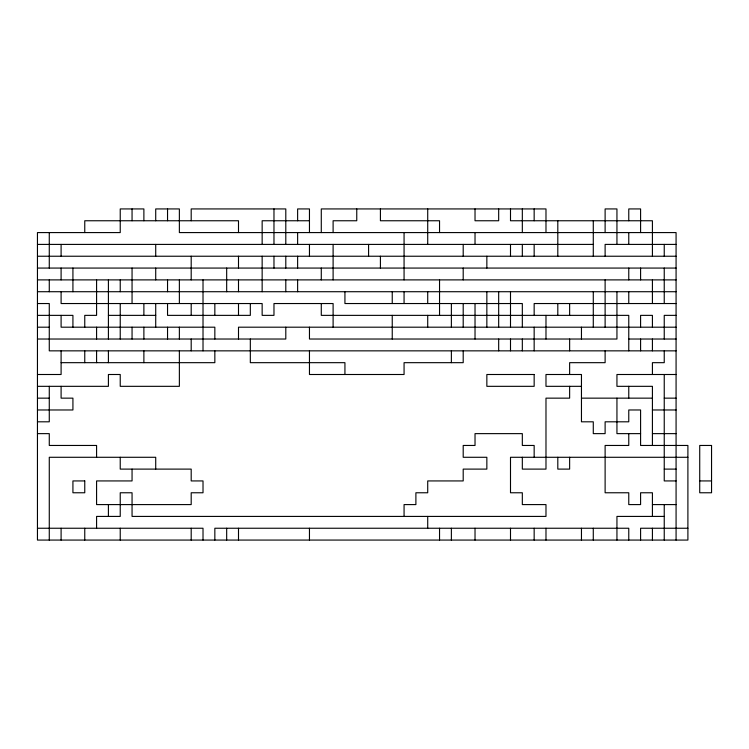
<?xml version="1.0" encoding="UTF-8"?>
<svg xmlns="http://www.w3.org/2000/svg" width="749" height="749" viewBox="0 0 749 749"><rect width="100%" height="100%" fill="white"/><g stroke="black" fill="none" stroke-linecap="round" stroke-linejoin="round"><path stroke-width="1.12" d="M309.459 220.758L262.15 220.758L262.15 244.408M37.45 244.408L593.283 244.408M676.075 244.408L605.117 244.408L605.117 256.233M37.45 256.233L676.075 256.233M37.45 268.067L676.075 268.067M37.45 279.892L676.075 279.892M37.45 291.717L676.075 291.717M37.45 303.542L49.275 303.542L49.275 350.85L676.075 350.85M676.075 303.542L534.159 303.542L534.159 315.366M37.45 315.366L72.925 315.366L72.925 327.191M108.408 315.366L155.717 315.366M676.075 315.366L664.241 315.366L664.241 339.025M37.45 327.191L49.275 327.191M676.075 327.191L238.5 327.191L238.5 339.025M37.45 339.025L285.8 339.025L285.8 327.191M628.767 339.025L676.075 339.025M61.1 362.675L214.841 362.675L214.841 350.85M37.45 374.5L61.1 374.5L61.1 350.85M676.075 374.5L616.942 374.5L616.942 386.325L652.416 386.325L652.416 445.458M37.45 386.325L108.408 386.325L108.408 374.5L120.233 374.5L120.233 386.325L179.367 386.325L179.367 350.85M581.458 386.325L545.984 386.325L545.984 374.5L581.458 374.5L581.458 421.809L593.283 421.809L593.283 433.634L605.117 433.634L605.117 421.809L628.767 421.809L628.767 409.975L640.592 409.975L640.592 445.458L687.9 445.458L687.9 540.066L37.45 540.066L37.45 232.583L120.233 232.583L120.233 208.934L143.883 208.934L143.883 220.758M37.45 398.15L49.275 398.15M581.458 398.15L652.416 398.15M664.241 398.15L676.075 398.15M37.45 409.975L72.925 409.975L72.925 398.15L61.1 398.15L61.1 386.325M652.416 409.975L676.075 409.975M37.45 421.809L49.275 421.809L49.275 386.325M37.45 433.634L49.275 433.634L49.275 445.458L96.584 445.458L96.584 457.283M640.592 433.634L616.942 433.634L616.942 398.15M652.416 433.634L676.075 433.634M687.9 457.283L510.5 457.283L510.5 492.767L522.325 492.767L522.325 504.592L545.984 504.592L545.984 516.417L132.058 516.417L132.058 492.767L120.233 492.767L120.233 516.417L96.584 516.417L96.584 528.242M664.241 469.108L676.075 469.108M676.075 480.933L664.241 480.933L664.241 374.5M699.725 480.933L711.55 480.933M652.416 504.592L676.075 504.592M664.241 516.417L616.942 516.417L616.942 540.066M37.45 528.242L203.016 528.242L203.016 540.066M687.9 528.242L640.592 528.242L640.592 540.066M676.075 540.066L676.075 232.583L179.367 232.583L179.367 208.934L155.717 208.934L155.717 220.758M664.241 244.408L664.241 256.233M664.241 268.067L664.241 303.542M664.241 350.85L664.241 362.675L652.416 362.675L652.416 374.5M664.241 504.592L664.241 540.066M652.416 256.233L652.416 220.758L510.5 220.758L510.5 208.934M652.416 279.892L652.416 303.542M652.416 327.191L652.416 315.366L640.592 315.366L640.592 327.191M652.416 339.025L652.416 350.85M652.416 516.417L652.416 492.767L640.592 492.767L640.592 504.592L628.767 504.592L628.767 492.767L605.117 492.767L605.117 445.458L628.767 445.458L628.767 433.634M652.416 528.242L652.416 540.066M640.592 232.583L640.592 208.934L628.767 208.934L628.767 220.758M640.592 268.067L640.592 279.892M640.592 339.025L640.592 350.85M628.767 232.583L628.767 244.408M628.767 268.067L628.767 279.892M628.767 291.717L628.767 303.542M628.767 350.85L628.767 315.366L321.284 315.366L321.284 303.542M628.767 386.325L628.767 398.15M628.767 540.066L628.767 528.242L214.841 528.242L214.841 540.066M616.942 244.408L616.942 208.934L605.117 208.934L605.117 232.583M616.942 291.717L616.942 339.025L309.459 339.025L309.459 327.191M605.117 279.892L605.117 327.191M605.117 350.85L605.117 362.675L569.633 362.675L569.633 374.5M593.283 220.758L593.283 256.233M593.283 291.717L593.283 327.191M593.283 528.242L593.283 540.066M581.458 327.191L581.458 339.025M581.458 528.242L581.458 540.066M569.633 303.542L569.633 315.366M569.633 339.025L569.633 350.85M569.633 386.325L569.633 398.15L545.984 398.15L545.984 469.108L522.325 469.108L522.325 457.283M569.633 457.283L569.633 469.108L557.808 469.108L557.808 457.283M557.808 220.758L557.808 256.233M557.808 303.542L557.808 315.366M545.984 232.583L545.984 208.934L321.284 208.934L321.284 232.583M545.984 315.366L545.984 339.025M545.984 528.242L545.984 540.066M534.159 208.934L534.159 220.758M534.159 244.408L534.159 256.233M534.159 327.191L534.159 350.85M534.159 457.283L534.159 445.458L522.325 445.458L522.325 433.634L475.025 433.634L475.025 445.458L463.2 445.458L463.2 457.283L486.85 457.283L486.85 469.108L463.2 469.108L463.2 480.933L427.716 480.933L427.716 492.767L415.892 492.767L415.892 504.592L404.067 504.592L404.067 516.417M534.159 528.242L534.159 540.066M522.325 208.934L522.325 232.583M522.325 244.408L522.325 256.233M522.325 327.191L522.325 303.542L344.933 303.542L344.933 291.717M522.325 339.025L522.325 350.85M510.5 244.408L510.5 256.233M510.5 291.717L510.5 327.191M510.5 339.025L510.5 350.85M510.5 528.242L510.5 540.066M498.675 208.934L498.675 220.758L475.025 220.758L475.025 208.934M498.675 291.717L498.675 327.191M498.675 339.025L498.675 350.85M486.85 256.233L486.85 268.067M486.85 291.717L486.85 327.191M475.025 232.583L475.025 244.408M475.025 303.542L475.025 339.025M475.025 528.242L475.025 540.066M463.2 244.408L463.2 256.233M463.2 268.067L463.2 279.892M463.2 303.542L463.2 327.191M463.2 350.85L463.2 362.675L404.067 362.675L404.067 374.5L309.459 374.5L309.459 350.85M451.375 303.542L451.375 327.191M451.375 350.85L451.375 362.675M451.375 528.242L451.375 540.066M439.541 232.583L439.541 220.758L380.417 220.758L380.417 208.934M439.541 279.892L439.541 315.366M439.541 528.242L439.541 540.066M427.716 208.934L427.716 244.408M427.716 291.717L427.716 303.542M427.716 315.366L427.716 327.191M427.716 516.417L427.716 528.242M404.067 232.583L404.067 279.892M404.067 291.717L404.067 303.542M392.242 291.717L392.242 303.542M392.242 315.366L392.242 339.025M380.417 256.233L380.417 268.067M368.583 244.408L368.583 256.233M356.758 208.934L356.758 220.758L333.108 220.758L333.108 232.583M344.933 374.5L344.933 362.675L250.325 362.675L250.325 339.025M333.108 244.408L333.108 279.892M333.108 327.191L333.108 303.542L273.975 303.542L273.975 315.366L262.15 315.366L262.15 303.542L61.1 303.542L61.1 291.717M321.284 268.067L321.284 279.892M309.459 232.583L309.459 208.934L297.625 208.934L297.625 220.758M309.459 244.408L309.459 256.233M309.459 528.242L309.459 540.066M297.625 232.583L297.625 244.408M297.625 256.233L297.625 268.067M297.625 279.892L297.625 291.717M285.8 244.408L285.8 208.934L191.192 208.934L191.192 220.758M285.8 256.233L285.8 268.067M285.8 279.892L285.8 291.717M273.975 208.934L273.975 244.408M273.975 256.233L273.975 268.067M262.15 256.233L262.15 291.717M250.325 303.542L250.325 315.366L167.542 315.366L167.542 303.542M238.5 232.583L238.5 220.758L84.759 220.758L84.759 232.583M238.5 256.233L238.5 268.067M238.5 279.892L238.5 291.717M238.5 303.542L238.5 315.366M238.5 528.242L238.5 540.066M226.675 268.067L226.675 291.717M226.675 528.242L226.675 540.066M214.841 303.542L214.841 315.366M214.841 339.025L214.841 327.191L61.1 327.191L61.1 315.366M203.016 279.892L203.016 350.85M191.192 256.233L191.192 279.892M191.192 303.542L191.192 315.366M191.192 339.025L191.192 350.85M191.192 528.242L191.192 540.066M179.367 279.892L179.367 303.542M179.367 327.191L179.367 339.025M167.542 208.934L167.542 220.758M167.542 279.892L167.542 291.717M167.542 327.191L167.542 339.025M155.717 244.408L155.717 256.233M155.717 268.067L155.717 279.892M155.717 303.542L155.717 327.191M155.717 469.108L155.717 457.283L49.275 457.283L49.275 540.066M143.883 303.542L143.883 315.366M143.883 327.191L143.883 339.025M143.883 350.85L143.883 362.675M132.058 208.934L132.058 220.758M132.058 268.067L132.058 303.542M132.058 327.191L132.058 339.025M132.058 469.108L132.058 480.933L96.584 480.933L96.584 504.592L191.192 504.592L191.192 492.767L203.016 492.767L203.016 480.933L191.192 480.933L191.192 469.108L120.233 469.108L120.233 457.283M120.233 279.892L120.233 291.717M120.233 303.542L120.233 339.025M120.233 528.242L120.233 540.066M108.408 279.892L108.408 339.025M108.408 350.85L108.408 362.675M108.408 504.592L108.408 516.417M96.584 279.892L96.584 315.366L84.759 315.366L84.759 327.191M96.584 327.191L96.584 339.025M96.584 350.85L96.584 362.675M84.759 350.85L84.759 362.675M84.759 528.242L84.759 540.066M72.925 268.067L72.925 291.717M61.1 244.408L61.1 256.233M61.1 268.067L61.1 279.892M61.1 528.242L61.1 540.066M49.275 232.583L49.275 268.067M49.275 279.892L49.275 291.717M534.159 374.5L486.85 374.5L486.85 386.325L534.159 386.325L534.159 374.5M711.55 445.458L699.725 445.458L699.725 492.767L711.55 492.767L711.55 445.458M84.759 480.933L72.925 480.933L72.925 492.767L84.759 492.767L84.759 480.933"/></g></svg>
